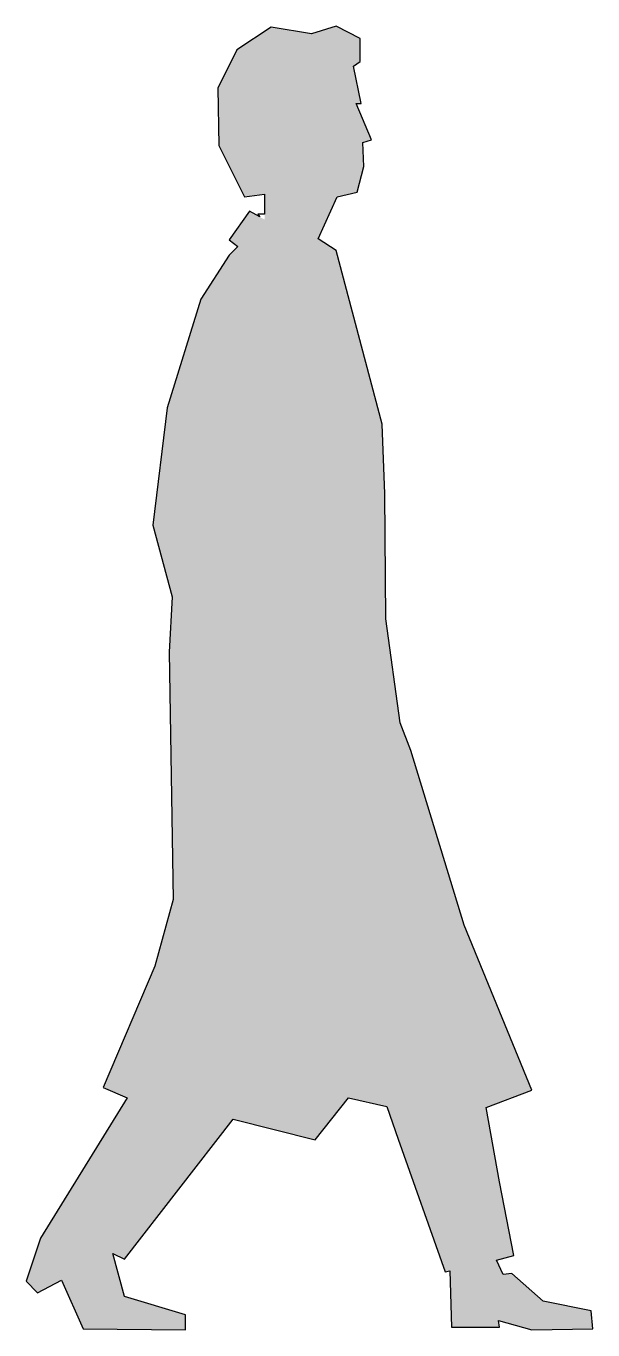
# Model space of a CAD drawing. Extents: x 6882 to 7593, y -6556 to -4920.
import ezdxf

# ---------------------------------------------------------------- set-up
doc = ezdxf.new("R2010")
doc.units = 0
doc.layers.get('0').update_dxf_attribs({"linetype": 'CONTINUOUS'})

# ---------------------------------------------------------------- blocks, each defined once
blk = doc.blocks.new('*U0')
at = {"linetype": 'CONTINUOUS'}
for points in [[(7189.7, -4921.6), (7146.6, -4950.3), (7240, -4930)], [(7271.1, -4920.4), (7240, -4930), (7301.1, -4935.9)], [(7240, -4930), (7146.6, -4950.3), (7301.1, -4935.9)], [(7301.1, -4935.9), (7146.6, -4950.3), (7301.1, -4964.7)], [(7146.6, -4950.3), (7122.7, -4998.2), (7301.1, -4964.7)], [(7301.1, -4964.7), (7122.7, -4998.2), (7292.7, -4970.7)], [(7292.7, -4970.7), (7122.7, -4998.2), (7302.3, -5017.4)], [(7122.7, -4998.2), (7296.3, -5017.4), (7302.3, -5017.4)], [(7122.7, -4998.2), (7123.9, -5070.1), (7296.3, -5017.4)], [(7296.3, -5017.4), (7123.9, -5070.1), (7315.5, -5062.9)], [(7315.5, -5062.9), (7123.9, -5070.1), (7304.7, -5066.5)], [(7304.7, -5066.5), (7123.9, -5070.1), (7305.9, -5096.4)], [(7123.9, -5070.1), (7156.2, -5134.7), (7305.9, -5096.4)], [(7305.9, -5096.4), (7156.2, -5134.7), (7181.3, -5131.1)], [(7305.9, -5096.4), (7181.3, -5131.1), (7297.5, -5128.7)], [(7297.5, -5128.7), (7181.3, -5131.1), (7272.3, -5134.7)], [(7181.3, -5131.1), (7181.3, -5163.1), (7272.3, -5134.7)], [(7272.3, -5134.7), (7181.3, -5163.1), (7248.4, -5187.4)], [(7162.2, -5152.7), (7137, -5188.6), (7181.3, -5163.1)], [(7181.3, -5163.1), (7137, -5188.6), (7248.4, -5187.4)], [(7248.4, -5187.4), (7137, -5188.6), (7271.1, -5201.8)], [(7137, -5188.6), (7147.8, -5197), (7271.1, -5201.8)], [(7147.8, -5197), (7137, -5207.8), (7271.1, -5201.8)], [(7271.1, -5201.8), (7137, -5207.8), (7328.6, -5419.7)], [(7137, -5207.8), (7101.1, -5262.9), (7328.6, -5419.7)], [(7101.1, -5262.9), (7059.2, -5399.4), (7328.6, -5419.7)], [(7059.2, -5399.4), (7041.2, -5546.7), (7328.6, -5419.7)], [(7328.6, -5419.7), (7041.2, -5546.7), (7332.2, -5507.2)], [(7332.2, -5507.2), (7041.2, -5546.7), (7333.4, -5664)], [(7041.2, -5546.7), (7065.2, -5636.5), (7333.4, -5664)], [(7065.2, -5636.5), (7061.6, -5706), (7333.4, -5664)], [(7333.4, -5664), (7061.6, -5706), (7351.4, -5794.6)], [(7061.6, -5706), (7066.4, -6016.1), (7351.4, -5794.6)], [(7351.4, -5794.6), (7066.4, -6016.1), (7364.6, -5829.3)], [(7364.6, -5829.3), (7066.4, -6016.1), (7431.6, -6048.5)], [(7066.4, -6016.1), (7043.6, -6100), (7431.6, -6048.5)], [(7431.6, -6048.5), (7043.6, -6100), (7516.6, -6255.6)], [(7043.6, -6100), (6978.9, -6252), (7516.6, -6255.6)], [(7008.9, -6265.2), (6899.9, -6441.2), (7141.8, -6291.6)], [(6978.9, -6252), (7008.9, -6265.2), (7516.6, -6255.6)], [(7516.6, -6255.6), (7008.9, -6265.2), (7286.7, -6265.2)], [(7008.9, -6265.2), (7141.8, -6291.6), (7286.7, -6265.2)], [(7286.7, -6265.2), (7141.8, -6291.6), (7244.8, -6317.9)], [(7516.6, -6255.6), (7286.7, -6265.2), (7459.2, -6277.2)], [(7286.7, -6265.2), (7334.6, -6276), (7459.2, -6277.2)], [(7334.6, -6276), (7349, -6316.7), (7459.2, -6277.2)], [(7459.2, -6277.2), (7349, -6316.7), (7475.9, -6370.6)], [(7141.8, -6291.6), (6899.9, -6441.2), (6990.9, -6460.4)], [(7141.8, -6291.6), (6990.9, -6460.4), (7005.3, -6467.6)], [(7349, -6316.7), (7407.7, -6483.2), (7475.9, -6370.6)], [(7475.9, -6370.6), (7407.7, -6483.2), (7493.9, -6462.8)], [(6899.9, -6441.2), (6881.9, -6495.1), (6926.3, -6493.9)], [(6899.9, -6441.2), (6926.3, -6493.9), (6990.9, -6460.4)], [(6990.9, -6460.4), (6926.3, -6493.9), (7005.3, -6514.3)], [(7493.9, -6462.8), (7407.7, -6483.2), (7413.7, -6482)], [(7493.9, -6462.8), (7413.7, -6482), (7472.3, -6468.8)], [(7472.3, -6468.8), (7413.7, -6482), (7480.7, -6486.8)], [(6926.3, -6493.9), (6881.9, -6495.1), (6896.3, -6509.5)], [(6926.3, -6493.9), (6953.8, -6555), (7005.3, -6514.3)], [(7413.7, -6482), (7416, -6552.6), (7480.7, -6486.8)], [(7480.7, -6486.8), (7416, -6552.6), (7531, -6520.3)], [(7491.5, -6485.6), (7480.7, -6486.8), (7531, -6520.3)], [(7005.3, -6514.3), (6953.8, -6555), (7081.9, -6537.1)], [(7531, -6520.3), (7416, -6552.6), (7474.7, -6544.2)], [(7531, -6520.3), (7474.7, -6544.2), (7590.9, -6532.3)], [(7081.9, -6537.1), (6953.8, -6555), (7081.9, -6556.2)], [(7590.9, -6532.3), (7474.7, -6544.2), (7593.3, -6555)], [(7474.7, -6544.2), (7416, -6552.6), (7475.9, -6552.6)], [(7474.7, -6544.2), (7516.6, -6556.2), (7593.3, -6555)]]:
    blk.add_solid(points, dxfattribs=at)

msp = doc.modelspace()

# ---------------------------------------------------------------- linework, layer by layer
at = {"color": 0}
for points in [[(7240, -4930), (7189.7, -4921.6), (7146.6, -4950.3), (7122.7, -4998.2), (7123.9, -5070.1), (7156.2, -5134.7), (7181.3, -5131.1), (7181.3, -5156.3), (7172.9, -5156.3), (7175.3, -5159.9), (7162.2, -5152.7), (7137, -5188.6), (7147.8, -5197), (7137, -5207.8), (7101.1, -5262.9), (7059.2, -5399.4), (7041.2, -5546.7), (7065.2, -5636.5), (7061.6, -5706), (7066.4, -6016.1), (7043.6, -6100), (6978.9, -6252), (7008.9, -6265.2), (6899.9, -6441.2), (6881.9, -6495.1), (6896.3, -6509.5), (6926.3, -6493.9), (6953.8, -6555), (7081.9, -6556.2), (7081.9, -6537.1), (7005.3, -6514.3), (6990.9, -6460.4), (7005.3, -6467.6), (7141.8, -6291.6), (7244.8, -6317.9), (7286.7, -6265.2), (7334.6, -6276), (7349, -6316.7), (7407.7, -6483.2), (7413.7, -6482), (7416, -6552.6), (7475.9, -6552.6), (7474.7, -6544.2), (7516.6, -6556.2), (7593.3, -6555), (7590.9, -6532.3), (7531, -6520.3), (7491.5, -6485.6), (7480.7, -6486.8), (7472.3, -6468.8), (7493.9, -6462.8), (7475.9, -6370.6), (7459.2, -6277.2), (7516.6, -6255.6), (7431.6, -6048.5), (7364.6, -5829.3), (7351.4, -5794.6), (7333.4, -5664), (7332.2, -5507.2), (7328.6, -5419.7), (7271.1, -5201.8), (7248.4, -5187.4), (7272.3, -5134.7), (7297.5, -5128.7), (7305.9, -5096.4), (7304.7, -5066.5), (7315.5, -5062.9), (7296.3, -5017.4), (7302.3, -5017.4), (7292.7, -4970.7), (7301.1, -4964.7), (7301.1, -4935.9), (7271.1, -4920.4), (7240, -4930), (7240, -4930)], [(7240, -4930), (7189.7, -4921.6), (7146.6, -4950.3), (7122.7, -4998.2), (7123.9, -5070.1), (7156.2, -5134.7), (7181.3, -5131.1), (7181.3, -5156.3), (7172.9, -5156.3), (7175.3, -5159.9), (7162.2, -5152.7), (7137, -5188.6), (7147.8, -5197), (7137, -5207.8), (7101.1, -5262.9), (7059.2, -5399.4), (7041.2, -5546.7), (7065.2, -5636.5), (7061.6, -5706), (7066.4, -6016.1), (7043.6, -6100), (6978.9, -6252), (7008.9, -6265.2), (6899.9, -6441.2), (6881.9, -6495.1), (6896.3, -6509.5), (6926.3, -6493.9), (6953.8, -6555), (7081.9, -6556.2), (7081.9, -6537.1), (7005.3, -6514.3), (6990.9, -6460.4), (7005.3, -6467.6), (7141.8, -6291.6), (7244.8, -6317.9), (7286.7, -6265.2), (7334.6, -6276), (7349, -6316.7), (7407.7, -6483.2), (7413.7, -6482), (7416, -6552.6), (7475.9, -6552.6), (7474.7, -6544.2), (7516.6, -6556.2), (7593.3, -6555), (7590.9, -6532.3), (7531, -6520.3), (7491.5, -6485.6), (7480.7, -6486.8), (7472.3, -6468.8), (7493.9, -6462.8), (7475.9, -6370.6), (7459.2, -6277.2), (7516.6, -6255.6), (7431.6, -6048.5), (7364.6, -5829.3), (7351.4, -5794.6), (7333.4, -5664), (7332.2, -5507.2), (7328.6, -5419.7), (7271.1, -5201.8), (7248.4, -5187.4), (7272.3, -5134.7), (7297.5, -5128.7), (7305.9, -5096.4), (7304.7, -5066.5), (7315.5, -5062.9), (7296.3, -5017.4), (7302.3, -5017.4), (7292.7, -4970.7), (7301.1, -4964.7), (7301.1, -4935.9), (7271.1, -4920.4), (7240, -4930)]]:
    msp.add_lwpolyline(points, dxfattribs=at)

# ---------------------------------------------------------------- block references
at = {"color": 0, "linetype": 'CONTINUOUS'}
msp.add_blockref('*U0', (0, 0), dxfattribs=at)

doc.saveas('drawing.dxf')
